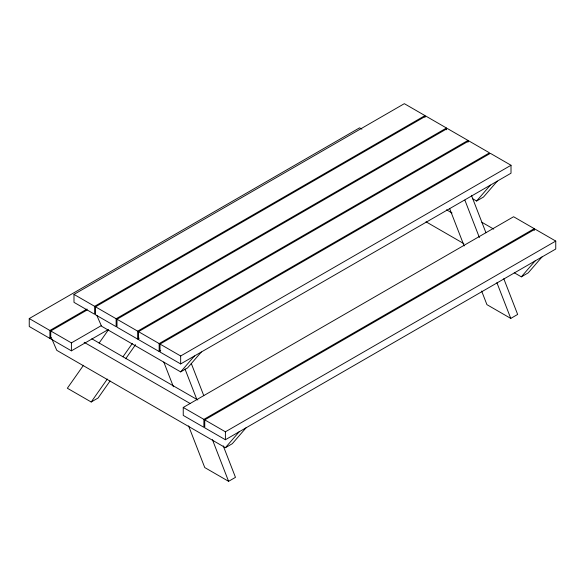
<?xml version="1.0" encoding="UTF-8"?>
<svg xmlns="http://www.w3.org/2000/svg" width="585" height="585" viewBox="0 0 585 585"><rect width="100%" height="100%" fill="white"/><g stroke="black" fill="none" stroke-linecap="round" stroke-linejoin="round"><path stroke-width="0.88" d="M83.501 365.259L67.348 388.235L91.194 401.997L98.075 398.027L110.053 380.981M99.128 343.029L108.503 329.691M91.194 401.997L107.34 379.029M122.967 356.791L132.342 343.453M125.68 358.751L135.581 344.667M96.803 315.315L101.512 326.189L180.663 371.885L194.425 355.987M201.306 352.016L187.544 367.914L180.663 371.885M51.707 338.635L56.782 350.342L225.4 447.693L239.163 431.803M246.044 427.825L232.282 443.722L225.4 447.693M472.643 198.739L476.599 201.021L490.369 185.131M497.25 181.153L483.488 197.05L476.599 201.021M514.244 272.742L521.337 276.837L535.099 260.939M541.988 256.969L528.218 272.859L521.337 276.837M51.48 337.508L49.9 338.423L29.25 326.503L29.25 318.554L359.599 127.83L361.896 129.153M424.988 115.596L94.631 306.321L94.631 314.269L73.988 302.35L73.988 294.401L404.337 103.677L424.988 115.596L424.988 117.358M29.25 318.554L49.9 330.474L87.041 309.034M107.757 329.852L71.407 350.839L50.756 338.92L50.756 330.971L87.114 309.984M446.494 128.013L116.137 318.737L116.137 326.686L95.494 314.767L95.494 306.818L425.843 116.093L446.494 128.013L446.494 129.775M50.756 330.971L71.407 342.89L101.439 325.552M139.23 338.188L137.65 339.103L117 327.183L117 319.234L447.349 128.51L468 140.429L468 142.192M117 319.234L137.65 331.154L468 140.429M138.506 331.651L468.863 140.927L489.506 152.846L159.157 343.57L138.506 331.651L138.506 339.6L159.157 351.519L160.736 350.605M160.012 344.068L490.369 153.343L511.012 165.262L511.012 173.211L180.663 363.936L160.012 352.016L160.012 344.068L180.663 355.987L511.012 165.262M534.244 228.655L203.887 419.379L203.887 427.328L183.244 415.409L183.244 407.46L513.593 216.735L534.244 228.655L534.244 230.424M204.75 419.876L535.099 229.152L555.75 241.071L555.75 249.02L225.4 439.744L204.75 427.825L204.75 419.876L225.4 431.803L555.75 241.071M188.575 425.873L204.75 467.561L228.589 481.323L235.477 477.353L223.258 445.872M481.645 291.037L486.925 304.646L510.771 318.415L517.652 314.438L503.787 278.709M481.879 222.263L493.74 229.115M446.523 209.796L452.059 212.991M425.997 221.788L463.817 243.623M73.988 294.401L94.631 306.321M95.494 306.818L116.137 318.737M91.816 338.781L197.796 399.972M84.145 342.298L190.125 403.489M183.244 407.46L203.887 419.379M471.437 195.324L485.959 232.764M464.885 200.15L479.407 237.583M496.906 282.679L510.771 318.415M449.624 208.509L464.146 245.941M191.236 363.343L203.785 395.672M185.014 369.018L196.904 399.65M212.413 439.635L228.589 481.323M163.815 362.064L173.387 386.736M225.4 431.803L225.4 439.744M180.663 355.987L180.663 363.936M159.157 343.57L159.157 351.519M137.65 331.154L137.65 339.103M71.407 342.89L71.407 350.839M49.9 330.474L49.9 338.423"/></g></svg>
